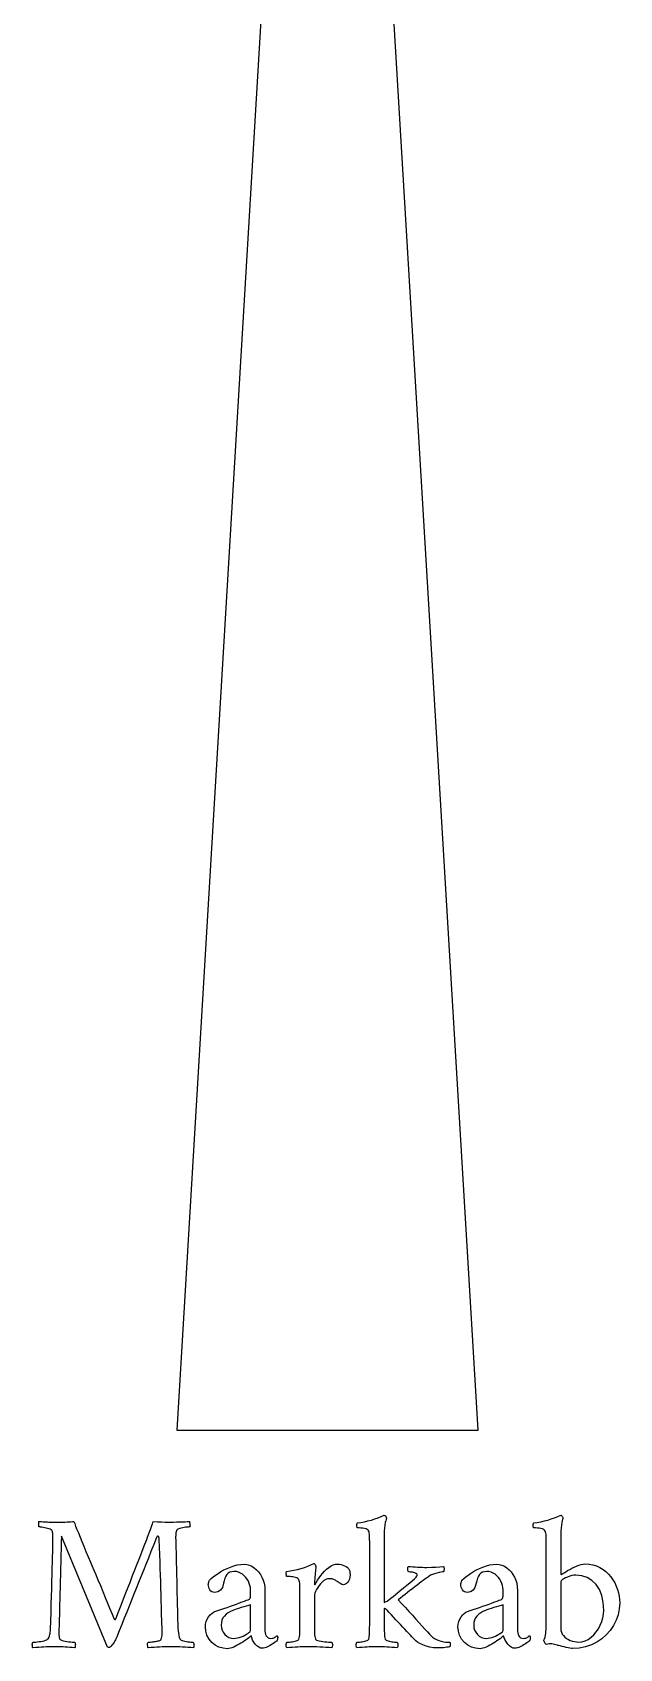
# Model space of a CAD drawing. Header units: millimetres. Extents: x -4 to 95, y -64 to 50.
# Drawn here: x 85.1 to 94.85, y -3.63 to 23.19 of the extents above; entities that cross this region are included whole.
import ezdxf

# ---------------------------------------------------------------- set-up
doc = ezdxf.new("R2010")
doc.units = ezdxf.units.MM
doc.layers.add('CUT_OUTER', color=1, linetype='Continuous')
doc.layers.add('TEXT', color=5, linetype='Continuous')

msp = doc.modelspace()

# ---------------------------------------------------------------- linework, layer by layer
at = {"layer": 'CUT_OUTER'}
msp.add_lwpolyline([(87.5, 0), (92.5, 0), (90.4, 35.1795), (89.6, 35.1795)], close=True, dxfattribs=at)
at = {"layer": 'TEXT'}
for points in [[(85.5403, -1.529), (85.5794, -1.5287), (85.6161, -1.5278), (85.6504, -1.5263), (85.6823, -1.5242), (85.7123, -1.5219), (85.7411, -1.5198), (85.7687, -1.5178), (85.7952, -1.5161), (85.807, -1.551), (85.823, -1.5944), (85.8432, -1.6462), (85.8677, -1.7065), (85.8956, -1.7739), (85.9258, -1.8472), (85.9585, -1.9263), (85.9935, -2.0113), (86.0305, -2.1005), (86.069, -2.1923), (86.1088, -2.2868), (86.15, -2.3839), (86.1917, -2.4822), (86.2331, -2.5802), (86.274, -2.6781), (86.3145, -2.7758), (86.354, -2.8717), (86.3919, -2.9641), (86.4282, -3.0531), (86.4629, -3.1387), (86.4649, -3.1415), (86.4677, -3.1435), (86.4714, -3.1448), (86.4758, -3.1452), (86.4802, -3.1444), (86.4839, -3.1419), (86.4867, -3.1379), (86.4887, -3.1323), (86.5343, -3.0158), (86.5774, -2.9052), (86.6181, -2.8005), (86.6565, -2.7016), (86.6936, -2.6056), (86.731, -2.5097), (86.7686, -2.4137), (86.8065, -2.3177), (86.8453, -2.2193), (86.8859, -2.1157), (86.9283, -2.0072), (86.9726, -1.8935), (86.9873, -1.8556), (87.0024, -1.8161), (87.0179, -1.775), (87.0339, -1.7323), (87.0494, -1.6901), (87.0637, -1.6508), (87.0768, -1.6143), (87.0887, -1.5806), (87.0986, -1.5524), (87.1056, -1.5323), (87.1099, -1.5202), (87.1113, -1.5161), (87.1837, -1.5204), (87.2492, -1.5234), (87.3079, -1.5252), (87.3597, -1.5258), (87.4029, -1.5256), (87.4488, -1.525), (87.4973, -1.524), (87.5484, -1.5226), (87.5979, -1.521), (87.6415, -1.5194), (87.6793, -1.5177), (87.7113, -1.5161), (87.7129, -1.5216), (87.7145, -1.5315), (87.7161, -1.5458), (87.7177, -1.5645), (87.7192, -1.5829), (87.7202, -1.596), (87.7208, -1.6038), (87.721, -1.6065), (87.708, -1.6069), (87.6915, -1.6081), (87.6717, -1.6101), (87.6484, -1.6129), (87.6237, -1.6165), (87.5996, -1.621), (87.5761, -1.6262), (87.5532, -1.6323), (87.5329, -1.6389), (87.5169, -1.646), (87.5054, -1.6534), (87.4984, -1.6613), (87.494, -1.6734), (87.4903, -1.6871), (87.4875, -1.7024), (87.4855, -1.7194), (87.4841, -1.7367), (87.4831, -1.7532), (87.4825, -1.769), (87.4823, -1.7839), (87.4839, -1.8294), (87.4855, -1.8855), (87.4871, -1.952), (87.4887, -2.029), (87.4904, -2.1138), (87.4923, -2.2036), (87.4945, -2.2985), (87.4968, -2.3984), (87.4992, -2.5005), (87.5016, -2.602), (87.504, -2.7029), (87.5065, -2.8032), (87.5088, -2.9004), (87.5109, -2.9919), (87.5128, -3.0778), (87.5145, -3.1581), (87.5163, -3.2026), (87.5185, -3.246), (87.5212, -3.2881), (87.5242, -3.329), (87.5284, -3.3677), (87.5347, -3.4032), (87.5429, -3.4355), (87.5532, -3.4645), (87.5605, -3.4751), (87.5726, -3.4843), (87.5895, -3.492), (87.6113, -3.4984), (87.6356, -3.5036), (87.6601, -3.5081), (87.6848, -3.5117), (87.7097, -3.5145), (87.7324, -3.5166), (87.7504, -3.5181), (87.7638, -3.5191), (87.7726, -3.5194), (87.7781, -3.5311), (87.7819, -3.544), (87.7838, -3.5578), (87.7839, -3.5726), (87.783, -3.5864), (87.7819, -3.5972), (87.7805, -3.6049), (87.779, -3.6097), (87.7326, -3.6066), (87.6867, -3.6036), (87.6414, -3.6009), (87.5968, -3.5984), (87.5515, -3.5963), (87.5044, -3.5948), (87.4555, -3.5939), (87.4048, -3.5935), (87.3518, -3.5939), (87.3024, -3.5948), (87.2567, -3.5963), (87.2145, -3.5984), (87.1724, -3.6009), (87.1266, -3.6036), (87.0772, -3.6066), (87.0242, -3.6097), (87.0226, -3.6048), (87.021, -3.5968), (87.0194, -3.5855), (87.0177, -3.571), (87.0169, -3.5556), (87.0177, -3.5419), (87.0202, -3.5298), (87.0242, -3.5194), (87.0353, -3.5191), (87.0492, -3.5181), (87.0659, -3.5166), (87.0855, -3.5145), (87.1065, -3.5119), (87.1274, -3.5089), (87.1484, -3.5054), (87.1694, -3.5016), (87.1889, -3.4975), (87.2056, -3.4931), (87.2196, -3.4886), (87.2306, -3.4839), (87.2381, -3.4768), (87.2444, -3.4653), (87.2494, -3.4494), (87.2532, -3.429), (87.256, -3.4073), (87.2581, -3.3871), (87.2593, -3.3685), (87.2597, -3.3516), (87.2595, -3.3326), (87.2589, -3.3109), (87.2579, -3.2866), (87.2565, -3.2597), (87.255, -3.2328), (87.254, -3.2085), (87.2534, -3.1868), (87.2532, -3.1677), (87.25, -3.0543), (87.2468, -2.9431), (87.2435, -2.8342), (87.2403, -2.7274), (87.2371, -2.6212), (87.2339, -2.5137), (87.2306, -2.405), (87.2274, -2.2952), (87.224, -2.1826), (87.2202, -2.0657), (87.2159, -1.9447), (87.2113, -1.8194), (87.2109, -1.8135), (87.2097, -1.8056), (87.2077, -1.7958), (87.2048, -1.7839), (87.201, -1.7726), (87.196, -1.7645), (87.1897, -1.7597), (87.1823, -1.7581), (87.1788, -1.7595), (87.175, -1.7637), (87.1708, -1.7708), (87.1661, -1.7806), (87.1186, -1.8994), (87.073, -2.0137), (87.0291, -2.1236), (86.9871, -2.229), (86.9463, -2.3314), (86.906, -2.4319), (86.8664, -2.5305), (86.8274, -2.6274), (86.7886, -2.7238), (86.7496, -2.821), (86.7104, -2.919), (86.671, -3.0177), (86.6307, -3.1189), (86.5891, -3.2238), (86.5461, -3.3326), (86.5016, -3.4452), (86.4974, -3.4532), (86.4911, -3.4645), (86.4829, -3.479), (86.4726, -3.4968), (86.4612, -3.5158), (86.4496, -3.5343), (86.4378, -3.5521), (86.4258, -3.5694), (86.414, -3.5844), (86.4028, -3.5956), (86.3922, -3.6029), (86.3823, -3.6065), (86.3784, -3.6075), (86.3734, -3.6073), (86.3671, -3.6058), (86.3597, -3.6032), (86.3581, -3.6018), (86.3565, -3.6008), (86.3548, -3.6002), (86.3532, -3.6), (85.5855, -1.7613), (85.5837, -1.8653), (85.5815, -1.971), (85.5788, -2.0782), (85.5758, -2.1871), (85.5727, -2.296), (85.5698, -2.4032), (85.567, -2.5089), (85.5645, -2.6129), (85.5621, -2.7136), (85.5597, -2.8093), (85.5573, -2.8999), (85.5548, -2.9855), (85.5525, -3.0645), (85.5504, -3.1355), (85.5485, -3.1984), (85.5468, -3.2532), (85.5454, -3.2983), (85.5444, -3.3319), (85.5438, -3.3539), (85.5435, -3.3645), (85.5438, -3.3761), (85.5444, -3.3883), (85.5454, -3.4011), (85.5468, -3.4145), (85.5486, -3.4277), (85.5508, -3.4399), (85.5534, -3.4511), (85.5565, -3.4613), (85.5642, -3.472), (85.5778, -3.4815), (85.5973, -3.4897), (85.6226, -3.4968), (85.6509, -3.5027), (85.6794, -3.5077), (85.7082, -3.5116), (85.7371, -3.5145), (85.7633, -3.5166), (85.7839, -3.5181), (85.7988, -3.5191), (85.8081, -3.5194), (85.8135, -3.5272), (85.8169, -3.5379), (85.8183, -3.5514), (85.8177, -3.5677), (85.8161, -3.5837), (85.8145, -3.596), (85.8129, -3.6046), (85.8113, -3.6097), (85.7661, -3.6066), (85.7242, -3.6036), (85.6855, -3.6009), (85.65, -3.5984), (85.6139, -3.5963), (85.5734, -3.5948), (85.5284, -3.5939), (85.479, -3.5935), (85.4264, -3.5939), (85.3782, -3.5948), (85.3345, -3.5963), (85.2952, -3.5984), (85.2558, -3.6009), (85.2121, -3.6036), (85.1639, -3.6066), (85.1113, -3.6097), (85.1097, -3.6048), (85.1081, -3.5968), (85.1065, -3.5855), (85.1048, -3.571), (85.104, -3.5556), (85.1048, -3.5419), (85.1073, -3.5298), (85.1113, -3.5194), (85.1233, -3.519), (85.1399, -3.5177), (85.1612, -3.5157), (85.1871, -3.5129), (85.2152, -3.5093), (85.2431, -3.5048), (85.2709, -3.4996), (85.2984, -3.4935), (85.3232, -3.4867), (85.3427, -3.479), (85.3571, -3.4706), (85.3661, -3.4613), (85.3764, -3.4449), (85.3847, -3.4278), (85.3909, -3.4102), (85.3952, -3.3919), (85.3982, -3.3725), (85.4008, -3.3512), (85.403, -3.3281), (85.4048, -3.3032), (85.4096, -3.1627), (85.4141, -3.025), (85.4184, -2.8901), (85.4226, -2.7581), (85.4264, -2.6307), (85.4298, -2.5101), (85.4329, -2.3961), (85.4355, -2.2887), (85.4378, -2.1895), (85.4399, -2.1), (85.4418, -2.0202), (85.4435, -1.95), (85.445, -1.8914), (85.446, -1.8464), (85.4466, -1.8148), (85.4468, -1.7968), (85.4467, -1.7792), (85.4464, -1.7621), (85.4459, -1.7454), (85.4452, -1.729), (85.4439, -1.7133), (85.4415, -1.6984), (85.4382, -1.6843), (85.4339, -1.671), (85.4281, -1.6616), (85.4173, -1.6528), (85.4015, -1.6447), (85.3806, -1.6371), (85.3571, -1.6302), (85.3331, -1.6242), (85.3087, -1.619), (85.2839, -1.6145), (85.2608, -1.611), (85.2415, -1.6085), (85.2261, -1.607), (85.2145, -1.6065), (85.2131, -1.6037), (85.2121, -1.5956), (85.2115, -1.582), (85.2113, -1.5629), (85.2115, -1.5436), (85.2121, -1.5294), (85.2131, -1.5203), (85.2145, -1.5161), (85.2498, -1.5177), (85.2815, -1.5194), (85.3095, -1.521), (85.3339, -1.5226), (85.3565, -1.5241), (85.379, -1.5254), (85.4016, -1.5265), (85.4242, -1.5274), (85.4484, -1.5281), (85.4758, -1.5286), (85.5065, -1.5289), (85.5403, -1.529)], [(90.9435, -3.2355), (90.9436, -3.2704), (90.944, -3.304), (90.9445, -3.3365), (90.9452, -3.3677), (90.9467, -3.397), (90.9496, -3.4234), (90.9539, -3.447), (90.9597, -3.4677), (90.965, -3.4756), (90.9746, -3.4831), (90.9884, -3.4901), (91.0065, -3.4968), (91.027, -3.5027), (91.0484, -3.5077), (91.0706, -3.5116), (91.0935, -3.5145), (91.1152, -3.5166), (91.1335, -3.5181), (91.1483, -3.5191), (91.1597, -3.5194), (91.164, -3.527), (91.1673, -3.5371), (91.1697, -3.5496), (91.171, -3.5645), (91.1709, -3.5794), (91.169, -3.5919), (91.1652, -3.602), (91.1597, -3.6097), (91.1127, -3.6066), (91.0685, -3.6036), (91.0272, -3.6009), (90.9887, -3.5984), (90.9504, -3.5963), (90.9097, -3.5948), (90.8665, -3.5939), (90.821, -3.5935), (90.7769, -3.5939), (90.7351, -3.5948), (90.6955, -3.5963), (90.6581, -3.5984), (90.6203, -3.6009), (90.5794, -3.6036), (90.5356, -3.6066), (90.4887, -3.6097), (90.4832, -3.602), (90.4794, -3.5919), (90.4775, -3.5794), (90.4774, -3.5645), (90.4787, -3.5496), (90.481, -3.5371), (90.4844, -3.527), (90.4887, -3.5194), (90.5, -3.5191), (90.5145, -3.5181), (90.5323, -3.5166), (90.5532, -3.5145), (90.5756, -3.5116), (90.5976, -3.5077), (90.6192, -3.5027), (90.6403, -3.4968), (90.6589, -3.4901), (90.6726, -3.4831), (90.6815, -3.4756), (90.6855, -3.4677), (90.6912, -3.447), (90.6956, -3.4234), (90.6985, -3.397), (90.7, -3.3677), (90.7007, -3.3365), (90.7012, -3.304), (90.7015, -3.2704), (90.7016, -3.2355), (90.7016, -1.8419), (90.7015, -1.8233), (90.7012, -1.8028), (90.7007, -1.7805), (90.7, -1.7565), (90.6985, -1.7328), (90.6956, -1.7117), (90.6912, -1.6932), (90.6855, -1.6774), (90.6763, -1.6613), (90.6617, -1.6484), (90.6416, -1.6387), (90.6161, -1.6323), (90.5874, -1.628), (90.5577, -1.625), (90.5269, -1.6232), (90.4952, -1.6226), (90.4936, -1.6201), (90.4923, -1.6125), (90.4912, -1.5999), (90.4903, -1.5823), (90.4902, -1.5644), (90.4915, -1.5512), (90.4943, -1.5426), (90.4984, -1.5387), (90.5577, -1.5309), (90.6161, -1.5206), (90.6738, -1.5076), (90.7306, -1.4919), (90.7863, -1.4743), (90.8403, -1.4552), (90.8927, -1.4348), (90.9435, -1.4129), (90.9499, -1.414), (90.956, -1.4173), (90.962, -1.4229), (90.9677, -1.4306), (90.9727, -1.4394), (90.9762, -1.448), (90.9783, -1.4564), (90.979, -1.4645), (90.9779, -1.469), (90.9746, -1.4823), (90.9691, -1.5044), (90.9613, -1.5355), (90.9535, -1.5748), (90.948, -1.6218), (90.9447, -1.6764), (90.9435, -1.7387), (90.9435, -2.8613), (90.9662, -2.8508), (90.9923, -2.8355), (91.0219, -2.8153), (91.0548, -2.7903), (91.0902, -2.7621), (91.127, -2.7323), (91.1652, -2.7008), (91.2048, -2.6677), (91.2636, -2.6183), (91.3173, -2.5734), (91.366, -2.5329), (91.4097, -2.4968), (91.4457, -2.4657), (91.4714, -2.4403), (91.4868, -2.4206), (91.4919, -2.4065), (91.49, -2.3946), (91.4843, -2.3847), (91.4747, -2.3768), (91.4613, -2.371), (91.4457, -2.3664), (91.4294, -2.3625), (91.4126, -2.3592), (91.3952, -2.3565), (91.3786, -2.3543), (91.3645, -2.3528), (91.3528, -2.3519), (91.3435, -2.3516), (91.338, -2.3423), (91.3343, -2.3306), (91.3324, -2.3165), (91.3323, -2.3), (91.3338, -2.2843), (91.3367, -2.2726), (91.341, -2.2649), (91.3468, -2.2613), (91.3815, -2.2644), (91.4177, -2.2673), (91.4556, -2.2701), (91.4952, -2.2726), (91.5351, -2.2747), (91.5742, -2.2762), (91.6125, -2.2771), (91.65, -2.2774), (91.729, -2.2764), (91.8016, -2.2734), (91.8677, -2.2683), (91.9274, -2.2613), (91.9316, -2.2691), (91.9343, -2.2794), (91.9356, -2.2924), (91.9355, -2.3081), (91.9344, -2.3235), (91.9327, -2.3359), (91.9303, -2.3453), (91.9274, -2.3516), (91.9084, -2.3528), (91.8835, -2.3565), (91.8527, -2.3625), (91.8161, -2.371), (91.7783, -2.3817), (91.744, -2.3944), (91.713, -2.4091), (91.6855, -2.4258), (91.6764, -2.4325), (91.6621, -2.4427), (91.6425, -2.4567), (91.6177, -2.4742), (91.589, -2.4948), (91.5577, -2.5177), (91.5237, -2.5431), (91.4871, -2.571), (91.4488, -2.6004), (91.4097, -2.6306), (91.3698, -2.6617), (91.329, -2.6935), (91.2886, -2.7254), (91.2496, -2.7565), (91.212, -2.7867), (91.1758, -2.8161), (91.2353, -2.8793), (91.2944, -2.9431), (91.353, -3.0076), (91.4113, -3.0726), (91.4677, -3.1359), (91.521, -3.1952), (91.571, -3.2504), (91.6177, -3.3016), (91.6595, -3.3467), (91.6944, -3.3835), (91.7224, -3.412), (91.7435, -3.4323), (91.7755, -3.456), (91.8101, -3.4758), (91.8473, -3.4915), (91.8871, -3.5032), (91.9269, -3.5115), (91.9641, -3.5169), (91.9987, -3.5196), (92.0306, -3.5194), (92.0336, -3.5239), (92.0359, -3.531), (92.0376, -3.5408), (92.0387, -3.5532), (92.039, -3.566), (92.0383, -3.577), (92.0366, -3.5862), (92.0339, -3.5935), (92.023, -3.5968), (92.0065, -3.6), (91.9843, -3.6032), (91.9565, -3.6065), (91.9256, -3.6093), (91.8944, -3.6113), (91.8627, -3.6125), (91.8306, -3.6129), (91.7633, -3.6098), (91.7, -3.6004), (91.6407, -3.5848), (91.5855, -3.5629), (91.5367, -3.5386), (91.4968, -3.5157), (91.4657, -3.4943), (91.4435, -3.4742), (91.4408, -3.4713), (91.4327, -3.4625), (91.4191, -3.4479), (91.4, -3.4274), (91.3765, -3.4022), (91.3496, -3.3734), (91.3193, -3.3409), (91.2855, -3.3048), (91.2496, -3.2664), (91.2129, -3.227), (91.1754, -3.1866), (91.1371, -3.1452), (91.099, -3.1038), (91.0621, -3.0637), (91.0264, -3.0248), (90.9919, -2.9871), (90.9865, -2.9809), (90.9798, -2.9754), (90.972, -2.9705), (90.9629, -2.9661), (90.9544, -2.9626), (90.9484, -2.9601), (90.9448, -2.9586), (90.9435, -2.9581)], [(94.0694, -3.6226), (94.0493, -3.6215), (94.0246, -3.6181), (93.9953, -3.6126), (93.9613, -3.6048), (93.9263, -3.5963), (93.894, -3.5883), (93.8642, -3.5809), (93.8371, -3.5742), (93.8319, -3.5726), (93.8258, -3.571), (93.819, -3.5694), (93.8113, -3.5677), (93.7901, -3.5616), (93.7685, -3.556), (93.7466, -3.5511), (93.7242, -3.5468), (93.7016, -3.5443), (93.679, -3.5448), (93.6565, -3.5483), (93.6339, -3.5548), (93.6273, -3.5531), (93.6206, -3.548), (93.6136, -3.5394), (93.6065, -3.5274), (93.6001, -3.5146), (93.5956, -3.5036), (93.5928, -3.4945), (93.5919, -3.4871), (93.6023, -3.4617), (93.6109, -3.4339), (93.6176, -3.4036), (93.6226, -3.371), (93.6261, -3.3383), (93.6286, -3.3081), (93.6301, -3.2802), (93.6306, -3.2548), (93.6306, -1.8419), (93.6305, -1.8246), (93.6302, -1.8048), (93.6297, -1.7827), (93.629, -1.7581), (93.6275, -1.7337), (93.6246, -1.7121), (93.6203, -1.6933), (93.6145, -1.6774), (93.6052, -1.6613), (93.5903, -1.6484), (93.5698, -1.6387), (93.5435, -1.6323), (93.5141, -1.628), (93.4839, -1.625), (93.4528, -1.6232), (93.421, -1.6226), (93.4195, -1.6201), (93.4181, -1.6125), (93.417, -1.5999), (93.4161, -1.5823), (93.416, -1.5644), (93.4173, -1.5512), (93.4201, -1.5426), (93.4242, -1.5387), (93.4836, -1.5309), (93.5423, -1.5206), (93.6005, -1.5076), (93.6581, -1.4919), (93.7144, -1.4743), (93.769, -1.4552), (93.8217, -1.4348), (93.8726, -1.4129), (93.8789, -1.414), (93.8851, -1.4173), (93.891, -1.4229), (93.8968, -1.4306), (93.9017, -1.4394), (93.9052, -1.448), (93.9074, -1.4564), (93.9081, -1.4645), (93.907, -1.469), (93.9036, -1.4823), (93.8981, -1.5044), (93.8903, -1.5355), (93.8826, -1.5748), (93.877, -1.6218), (93.8737, -1.6764), (93.8726, -1.7387), (93.8726, -2.3581), (93.8728, -2.3647), (93.8734, -2.3718), (93.8744, -2.3792), (93.8758, -2.3871), (93.878, -2.3933), (93.8815, -2.396), (93.8861, -2.395), (93.8919, -2.3903), (93.9075, -2.3793), (93.9282, -2.3657), (93.9542, -2.3495), (93.9855, -2.3306), (94.0202, -2.3108), (94.0565, -2.2915), (94.0944, -2.2729), (94.1339, -2.2548), (94.1728, -2.2393), (94.2089, -2.2282), (94.2421, -2.2216), (94.2726, -2.2194), (94.3414, -2.2231), (94.406, -2.2343), (94.4664, -2.2529), (94.5226, -2.279), (94.5744, -2.3111), (94.6218, -2.3476), (94.6647, -2.3885), (94.7032, -2.4339), (94.7373, -2.4827), (94.7669, -2.5339), (94.7921, -2.5875), (94.8129, -2.6435), (94.8291, -2.7003), (94.8407, -2.756), (94.8477, -2.8108), (94.85, -2.8645), (94.8436, -2.9656), (94.8246, -3.0625), (94.7928, -3.1551), (94.7484, -3.2435), (94.6929, -3.3255), (94.6282, -3.3988), (94.5542, -3.4634), (94.471, -3.5194), (94.3799, -3.5645), (94.2827, -3.5968), (94.1791, -3.6161), (94.0694, -3.6226)], [(88.6177, -2.2258), (88.6622, -2.2294), (88.7052, -2.2403), (88.7469, -2.2585), (88.7871, -2.2839), (88.8247, -2.3153), (88.8585, -2.3516), (88.8884, -2.3927), (88.9145, -2.4387), (88.9357, -2.4887), (88.9508, -2.5419), (88.9599, -2.5984), (88.9629, -2.6581), (88.9629, -3.3065), (88.9643, -3.336), (88.9685, -3.3633), (88.9756, -3.3884), (88.9855, -3.4113), (88.9986, -3.4303), (89.0153, -3.444), (89.0357, -3.4521), (89.0597, -3.4548), (89.081, -3.4536), (89.1, -3.45), (89.1165, -3.444), (89.1306, -3.4355), (89.1423, -3.4268), (89.1516, -3.4202), (89.1585, -3.4155), (89.1629, -3.4129), (89.1659, -3.4135), (89.1685, -3.4153), (89.1708, -3.4183), (89.1726, -3.4226), (89.174, -3.4272), (89.175, -3.4315), (89.1756, -3.4353), (89.1758, -3.4387), (89.1748, -3.4558), (89.1718, -3.4718), (89.1667, -3.4865), (89.1597, -3.5), (89.1485, -3.5089), (89.1343, -3.5194), (89.117, -3.5315), (89.0968, -3.5452), (89.0748, -3.5593), (89.0524, -3.5726), (89.0296, -3.5851), (89.0065, -3.5968), (88.9838, -3.6067), (88.9625, -3.6137), (88.9426, -3.6179), (88.9242, -3.6194), (88.8912, -3.6151), (88.8601, -3.6024), (88.8307, -3.5812), (88.8032, -3.5516), (88.7789, -3.5175), (88.7593, -3.4831), (88.7443, -3.4482), (88.7339, -3.4129), (88.7253, -3.4208), (88.7125, -3.4315), (88.6955, -3.445), (88.6742, -3.4613), (88.6499, -3.4791), (88.6238, -3.4972), (88.5959, -3.5154), (88.5661, -3.5339), (88.5356, -3.5518), (88.5052, -3.5685), (88.4751, -3.5841), (88.4452, -3.5984), (88.4164, -3.6104), (88.3899, -3.619), (88.3656, -3.6241), (88.3435, -3.6258), (88.2692, -3.6193), (88.2008, -3.5996), (88.1385, -3.5668), (88.0823, -3.521), (88.0357, -3.4656), (88.0024, -3.4044), (87.9825, -3.3374), (87.9758, -3.2645), (87.9791, -3.2178), (87.9891, -3.1746), (88.0057, -3.1348), (88.029, -3.0984), (88.0555, -3.0668), (88.0819, -3.0415), (88.108, -3.0225), (88.1339, -3.0097), (88.1803, -2.9932), (88.2294, -2.9762), (88.2811, -2.9586), (88.3355, -2.9403), (88.3902, -2.9219), (88.4431, -2.9036), (88.4943, -2.8856), (88.5435, -2.8677), (88.5887, -2.851), (88.6274, -2.8363), (88.6597, -2.8236), (88.6855, -2.8129), (88.6972, -2.8078), (88.7065, -2.802), (88.7133, -2.7957), (88.7177, -2.7887), (88.7206, -2.7797), (88.7226, -2.7673), (88.7238, -2.7515), (88.7242, -2.7323), (88.7242, -2.6484), (88.722, -2.613), (88.7153, -2.5778), (88.7042, -2.5428), (88.6887, -2.5081), (88.6694, -2.4748), (88.6468, -2.4444), (88.621, -2.4167), (88.5919, -2.3919), (88.5603, -2.3715), (88.5266, -2.3569), (88.4909, -2.3481), (88.4532, -2.3452), (88.4155, -2.3484), (88.3831, -2.3581), (88.3558, -2.3742), (88.3339, -2.3968), (88.3159, -2.4252), (88.3008, -2.4589), (88.2885, -2.4978), (88.279, -2.5419), (88.2589, -2.6083), (88.2274, -2.6556), (88.1847, -2.6841), (88.1306, -2.6935), (88.1064, -2.6909), (88.0851, -2.6831), (88.0668, -2.67), (88.0516, -2.6516), (88.0396, -2.6302), (88.031, -2.6081), (88.0259, -2.5851), (88.0242, -2.5613), (88.0246, -2.5553), (88.0258, -2.5472), (88.0278, -2.5368), (88.0306, -2.5242), (88.0341, -2.5114), (88.0379, -2.5004), (88.0421, -2.4912), (88.0468, -2.4839), (88.0736, -2.4603), (88.1056, -2.4347), (88.1429, -2.4071), (88.1855, -2.3774), (88.2322, -2.3478), (88.2819, -2.3202), (88.3346, -2.2946), (88.3903, -2.271), (88.4475, -2.2512), (88.5044, -2.2371), (88.5612, -2.2286), (88.6177, -2.2258)], [(90.1694, -2.2226), (90.1996, -2.2243), (90.229, -2.2294), (90.2577, -2.238), (90.2855, -2.25), (90.3109, -2.2644), (90.3323, -2.2802), (90.3496, -2.2975), (90.3629, -2.3161), (90.3659, -2.3232), (90.3685, -2.3315), (90.3708, -2.3409), (90.3726, -2.3516), (90.374, -2.3631), (90.375, -2.375), (90.3756, -2.3873), (90.3758, -2.4), (90.3733, -2.4405), (90.3657, -2.475), (90.3531, -2.5034), (90.3355, -2.5258), (90.3162, -2.5427), (90.2988, -2.5548), (90.2832, -2.5621), (90.2694, -2.5645), (90.2534, -2.5631), (90.2379, -2.5589), (90.2228, -2.5518), (90.2081, -2.5419), (90.1937, -2.531), (90.1798, -2.521), (90.1663, -2.5117), (90.1532, -2.5032), (90.1418, -2.4955), (90.1302, -2.4883), (90.1184, -2.4818), (90.1065, -2.4758), (90.093, -2.4709), (90.077, -2.4673), (90.0584, -2.4652), (90.0371, -2.4645), (90.0039, -2.468), (89.9722, -2.4786), (89.9418, -2.4963), (89.9129, -2.521), (89.886, -2.5499), (89.8617, -2.5802), (89.84, -2.612), (89.821, -2.6452), (89.8054, -2.677), (89.7944, -2.7048), (89.7877, -2.7286), (89.7855, -2.7484), (89.7855, -3.2355), (89.7856, -3.2704), (89.7859, -3.304), (89.7864, -3.3365), (89.7871, -3.3677), (89.7886, -3.397), (89.7915, -3.4234), (89.7959, -3.447), (89.8016, -3.4677), (89.8081, -3.4756), (89.821, -3.4831), (89.8403, -3.4901), (89.8661, -3.4968), (89.8956, -3.5027), (89.9258, -3.5077), (89.9569, -3.5116), (89.9887, -3.5145), (90.0181, -3.5166), (90.0419, -3.5181), (90.0601, -3.5191), (90.0726, -3.5194), (90.0769, -3.527), (90.0802, -3.5371), (90.0826, -3.5496), (90.0839, -3.5645), (90.0838, -3.5794), (90.0819, -3.5919), (90.0781, -3.602), (90.0726, -3.6097), (90.024, -3.6066), (89.975, -3.6036), (89.9256, -3.6009), (89.8758, -3.5984), (89.8262, -3.5963), (89.7774, -3.5948), (89.7294, -3.5939), (89.6823, -3.5935), (89.6375, -3.5939), (89.5935, -3.5948), (89.5504, -3.5963), (89.5081, -3.5984), (89.4653, -3.6009), (89.421, -3.6036), (89.375, -3.6066), (89.3274, -3.6097), (89.3219, -3.602), (89.3181, -3.5919), (89.3162, -3.5794), (89.3161, -3.5645), (89.3174, -3.5496), (89.3198, -3.5371), (89.3231, -3.527), (89.3274, -3.5194), (89.3388, -3.5191), (89.3536, -3.5181), (89.3719, -3.5166), (89.3935, -3.5145), (89.4166, -3.5116), (89.4391, -3.5077), (89.461, -3.5027), (89.4823, -3.4968), (89.5008, -3.4901), (89.5145, -3.4831), (89.5234, -3.4756), (89.5274, -3.4677), (89.5332, -3.447), (89.5375, -3.4234), (89.5404, -3.397), (89.5419, -3.3677), (89.5426, -3.3365), (89.5431, -3.304), (89.5434, -3.2704), (89.5435, -3.2355), (89.5435, -2.6484), (89.5434, -2.631), (89.5431, -2.6113), (89.5426, -2.5891), (89.5419, -2.5645), (89.5404, -2.5401), (89.5375, -2.5185), (89.5332, -2.4998), (89.5274, -2.4839), (89.5204, -2.4705), (89.5089, -2.4593), (89.4929, -2.4503), (89.4726, -2.4435), (89.45, -2.4385), (89.4274, -2.4347), (89.4048, -2.4321), (89.3823, -2.4306), (89.3617, -2.4299), (89.3452, -2.4294), (89.3327, -2.4291), (89.3242, -2.429), (89.3226, -2.4242), (89.321, -2.4161), (89.3194, -2.4048), (89.3177, -2.3903), (89.3169, -2.3754), (89.3177, -2.3629), (89.3202, -2.3528), (89.3242, -2.3452), (89.3851, -2.3361), (89.4452, -2.325), (89.5044, -2.3119), (89.5629, -2.2968), (89.6196, -2.2794), (89.6734, -2.2597), (89.7244, -2.2375), (89.7726, -2.2129), (89.7789, -2.2141), (89.7851, -2.2177), (89.791, -2.2238), (89.7968, -2.2323), (89.8017, -2.2415), (89.8052, -2.25), (89.8074, -2.2577), (89.8081, -2.2645), (89.8077, -2.2728), (89.8065, -2.2879), (89.8044, -2.3099), (89.8016, -2.3387), (89.7985, -2.3711), (89.7956, -2.4036), (89.7928, -2.4364), (89.7903, -2.4694), (89.7882, -2.4995), (89.7867, -2.5238), (89.7858, -2.5422), (89.7855, -2.5548), (89.7858, -2.5591), (89.7867, -2.5621), (89.7882, -2.5639), (89.7903, -2.5645), (89.7926, -2.5643), (89.7948, -2.5637), (89.7967, -2.5627), (89.7984, -2.5613), (89.8162, -2.5267), (89.8375, -2.4907), (89.8622, -2.4533), (89.8903, -2.4145), (89.9211, -2.3764), (89.9536, -2.3411), (89.988, -2.3087), (90.0242, -2.279), (90.0611, -2.2543), (90.0976, -2.2367), (90.1337, -2.2261), (90.1694, -2.2226)], [(92.8081, -2.2258), (92.8525, -2.2294), (92.8956, -2.2403), (92.9372, -2.2585), (92.9774, -2.2839), (93.015, -2.3153), (93.0488, -2.3516), (93.0787, -2.3927), (93.1048, -2.4387), (93.126, -2.4887), (93.1411, -2.5419), (93.1502, -2.5984), (93.1532, -2.6581), (93.1532, -3.3065), (93.1546, -3.336), (93.1589, -3.3633), (93.1659, -3.3884), (93.1758, -3.4113), (93.1889, -3.4303), (93.2056, -3.444), (93.226, -3.4521), (93.25, -3.4548), (93.2714, -3.4536), (93.2903, -3.45), (93.3069, -3.444), (93.321, -3.4355), (93.3327, -3.4268), (93.3419, -3.4202), (93.3488, -3.4155), (93.3532, -3.4129), (93.3563, -3.4135), (93.3589, -3.4153), (93.3611, -3.4183), (93.3629, -3.4226), (93.3643, -3.4272), (93.3653, -3.4315), (93.3659, -3.4353), (93.3661, -3.4387), (93.3651, -3.4558), (93.3621, -3.4718), (93.3571, -3.4865), (93.35, -3.5), (93.3388, -3.5089), (93.3246, -3.5194), (93.3074, -3.5315), (93.2871, -3.5452), (93.2651, -3.5593), (93.2427, -3.5726), (93.22, -3.5851), (93.1968, -3.5968), (93.1741, -3.6067), (93.1528, -3.6137), (93.133, -3.6179), (93.1145, -3.6194), (93.0816, -3.6151), (93.0504, -3.6024), (93.0211, -3.5812), (92.9935, -3.5516), (92.9693, -3.5175), (92.9496, -3.4831), (92.9346, -3.4482), (92.9242, -3.4129), (92.9156, -3.4208), (92.9028, -3.4315), (92.8858, -3.445), (92.8645, -3.4613), (92.8402, -3.4791), (92.8141, -3.4972), (92.7862, -3.5154), (92.7565, -3.5339), (92.7259, -3.5518), (92.6956, -3.5685), (92.6654, -3.5841), (92.6355, -3.5984), (92.6068, -3.6104), (92.5802, -3.619), (92.5559, -3.6241), (92.5339, -3.6258), (92.4595, -3.6193), (92.3911, -3.5996), (92.3288, -3.5668), (92.2726, -3.521), (92.226, -3.4656), (92.1927, -3.4044), (92.1728, -3.3374), (92.1661, -3.2645), (92.1695, -3.2178), (92.1794, -3.1746), (92.1961, -3.1348), (92.2194, -3.0984), (92.2459, -3.0668), (92.2722, -3.0415), (92.2983, -3.0225), (92.3242, -3.0097), (92.3707, -2.9932), (92.4198, -2.9762), (92.4715, -2.9586), (92.5258, -2.9403), (92.5805, -2.9219), (92.6335, -2.9036), (92.6846, -2.8856), (92.7339, -2.8677), (92.779, -2.851), (92.8177, -2.8363), (92.85, -2.8236), (92.8758, -2.8129), (92.8875, -2.8078), (92.8968, -2.802), (92.9036, -2.7957), (92.9081, -2.7887), (92.9109, -2.7797), (92.9129, -2.7673), (92.9141, -2.7515), (92.9145, -2.7323), (92.9145, -2.6484), (92.9123, -2.613), (92.9056, -2.5778), (92.8946, -2.5428), (92.879, -2.5081), (92.8597, -2.4748), (92.8371, -2.4444), (92.8113, -2.4167), (92.7823, -2.3919), (92.7506, -2.3715), (92.7169, -2.3569), (92.6813, -2.3481), (92.6435, -2.3452), (92.6058, -2.3484), (92.5734, -2.3581), (92.5462, -2.3742), (92.5242, -2.3968), (92.5062, -2.4252), (92.4911, -2.4589), (92.4788, -2.4978), (92.4694, -2.5419), (92.4492, -2.6083), (92.4177, -2.6556), (92.375, -2.6841), (92.321, -2.6935), (92.2967, -2.6909), (92.2754, -2.6831), (92.2572, -2.67), (92.2419, -2.6516), (92.2299, -2.6302), (92.2214, -2.6081), (92.2162, -2.5851), (92.2145, -2.5613), (92.2149, -2.5553), (92.2161, -2.5472), (92.2181, -2.5368), (92.221, -2.5242), (92.2244, -2.5114), (92.2282, -2.5004), (92.2325, -2.4912), (92.2371, -2.4839), (92.2639, -2.4603), (92.296, -2.4347), (92.3333, -2.4071), (92.3758, -2.3774), (92.4225, -2.3478), (92.4722, -2.3202), (92.5249, -2.2946), (92.5806, -2.271), (92.6378, -2.2512), (92.6948, -2.2371), (92.7515, -2.2286), (92.8081, -2.2258)], [(94.121, -2.4065), (94.0895, -2.4084), (94.0565, -2.4141), (94.0218, -2.4237), (93.9855, -2.4371), (93.9516, -2.4519), (93.9242, -2.4657), (93.9032, -2.4785), (93.8887, -2.4903), (93.8817, -2.4986), (93.8766, -2.5073), (93.8736, -2.5163), (93.8726, -2.5258), (93.8726, -3.2903), (93.8754, -3.3232), (93.8839, -3.354), (93.898, -3.3829), (93.9177, -3.4097), (93.9417, -3.434), (93.9685, -3.4552), (93.9982, -3.4735), (94.0306, -3.4887), (94.0645, -3.5007), (94.0984, -3.5093), (94.1323, -3.5144), (94.1661, -3.5161), (94.2215, -3.5112), (94.2746, -3.4964), (94.3255, -3.4717), (94.3742, -3.4371), (94.4195, -3.395), (94.4601, -3.3476), (94.4961, -3.295), (94.5274, -3.2371), (94.5528, -3.1763), (94.571, -3.1149), (94.5819, -3.0529), (94.5855, -2.9903), (94.5775, -2.8607), (94.5536, -2.746), (94.5138, -2.6462), (94.4581, -2.5613), (94.3892, -2.4935), (94.3101, -2.4452), (94.2207, -2.4161), (94.121, -2.4065)], [(88.45, -3.4548), (88.478, -3.4532), (88.5073, -3.4484), (88.5377, -3.4403), (88.5694, -3.429), (88.6004, -3.4158), (88.629, -3.402), (88.6552, -3.3876), (88.679, -3.3726), (88.6988, -3.3582), (88.7129, -3.3456), (88.7214, -3.3348), (88.7242, -3.3258), (88.7242, -2.8968), (88.6915, -2.9071), (88.6548, -2.9185), (88.6141, -2.9312), (88.5694, -2.9452), (88.5256, -2.9589), (88.4879, -2.971), (88.4562, -2.9815), (88.4306, -2.9903), (88.3905, -3.0083), (88.354, -3.0298), (88.3212, -3.055), (88.2919, -3.0839), (88.2679, -3.1163), (88.2508, -3.1524), (88.2405, -3.1921), (88.2371, -3.2355), (88.2409, -3.2777), (88.2524, -3.3173), (88.2716, -3.3543), (88.2984, -3.3887), (88.3308, -3.4176), (88.3669, -3.4383), (88.4067, -3.4507), (88.45, -3.4548)], [(92.6403, -3.4548), (92.6683, -3.4532), (92.6976, -3.4484), (92.728, -3.4403), (92.7597, -3.429), (92.7907, -3.4158), (92.8194, -3.402), (92.8456, -3.3876), (92.8694, -3.3726), (92.8891, -3.3582), (92.9032, -3.3456), (92.9117, -3.3348), (92.9145, -3.3258), (92.9145, -2.8968), (92.8819, -2.9071), (92.8452, -2.9185), (92.8044, -2.9312), (92.7597, -2.9452), (92.7159, -2.9589), (92.6782, -2.971), (92.6466, -2.9815), (92.621, -2.9903), (92.5808, -3.0083), (92.5444, -3.0298), (92.5115, -3.055), (92.4823, -3.0839), (92.4583, -3.1163), (92.4411, -3.1524), (92.4308, -3.1921), (92.4274, -3.2355), (92.4313, -3.2777), (92.4427, -3.3173), (92.4619, -3.3543), (92.4887, -3.3887), (92.5212, -3.4176), (92.5573, -3.4383), (92.597, -3.4507), (92.6403, -3.4548)]]:
    msp.add_lwpolyline(points, close=True, dxfattribs=at)

doc.saveas('drawing.dxf')
